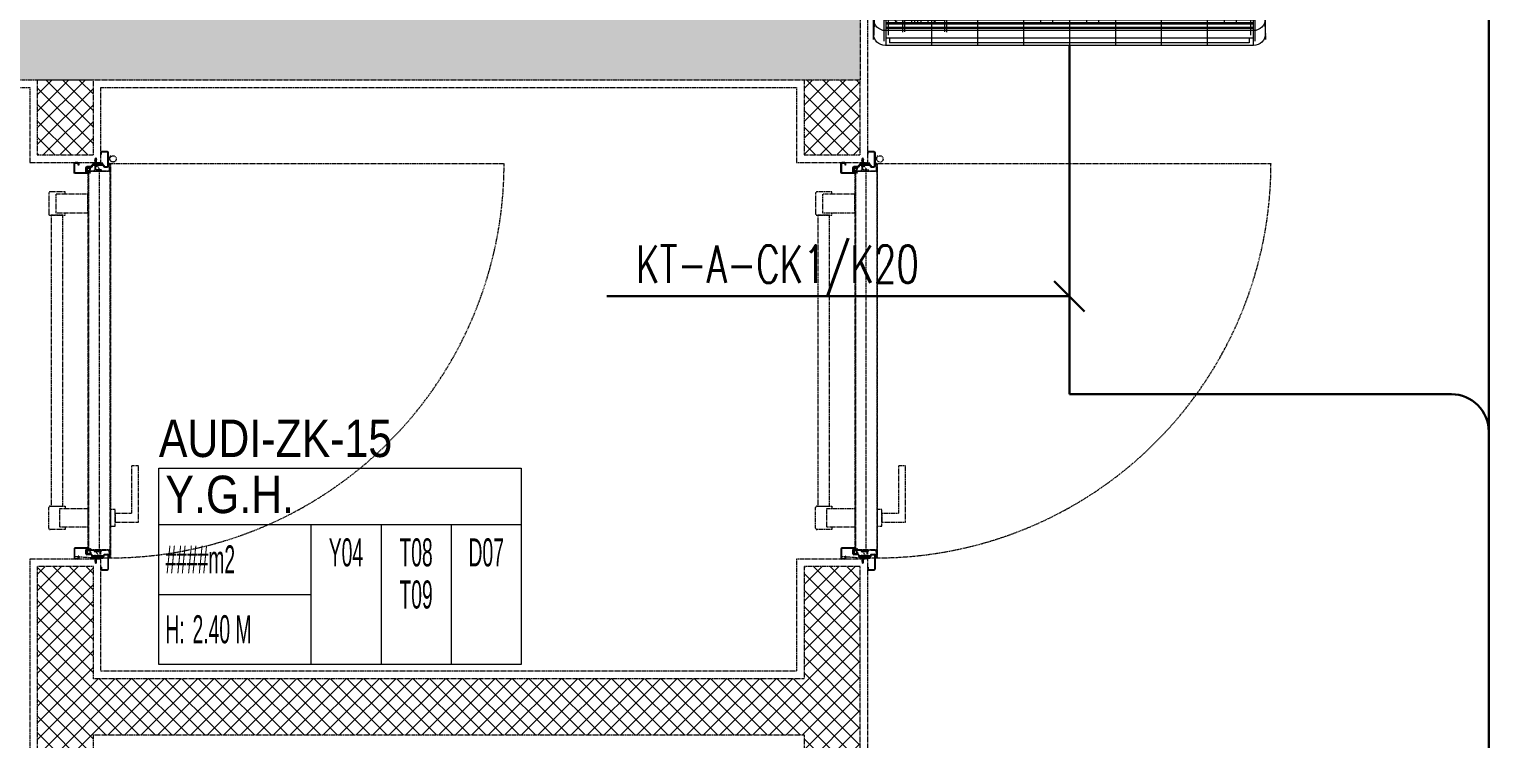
# Model space of a CAD drawing. Extents: x -1457 to 23780, y -2071 to 4205.
# Drawn here: x 1740.4 to 2130.5, y 2608.9 to 2798.6 of the extents above; entities that cross this region are included whole.
import ezdxf
from ezdxf.enums import TextEntityAlignment as Align

# ---------------------------------------------------------------- set-up
doc = ezdxf.new("R2010")
doc.units = 0
doc.header["$MEASUREMENT"] = 0
doc.linetypes.add('HIDDEN', pattern=[0.375, 0.25, -0.125])
doc.layers.get('0').update_dxf_attribs({"color": 9, "lineweight": 9})
for name, color, linetype, lineweight in [('10', 9, 'Continuous', 9), ('14', 9, 'Continuous', 9), ('CIHAZ10', 100, 'Continuous', 9), ('E-KABLO', 7, 'Continuous', 30), ('E-YAZI', 7, 'Continuous', 30), ('Ka-Split Bakır Boru-R1', 31, 'Continuous', 9), ('M-TEFRIS2-015', 129, 'Continuous', 9), ('VRF CITY MULTI', 4, 'Continuous', 9)]:
    doc.layers.add(name, color=color, linetype=linetype, lineweight=lineweight)
doc.styles.add('Arial', font='arial.ttf', dxfattribs={"height": 2.5})
doc.styles.add('E-YAZI', font='txttw.shx')
doc.styles.add('MuuM_TEXT-STANDART', font='ARIALN.TTF')
doc.linetypes.add('PIS_SU', pattern='A,1,-0.1,[")",Standard,S=0.1,R=0.01,X=-0.05,Y=-0.05],0.1', length=1.2)

# ---------------------------------------------------------------- blocks, each defined once
blk = doc.blocks.new('0_roomno2')
blk.add_lwpolyline([(19.375, -10.5), (0, -10.5), (0, 0), (19.375, 0)], close=True)
for points in [[(0, -3), (19.375, -3)], [(8.125, -3), (8.125, -10.5)], [(11.875, -3), (11.875, -10.5)], [(15.625, -3), (15.625, -10.5)], [(0, -6.75), (8.125, -6.75)]]:
    blk.add_lwpolyline(points)
at = {"style": 'MuuM_TEXT-STANDART', "width": 0.6}
blk.add_text('H:', height=1.5, dxfattribs=at).set_placement((0.35, -8.608), align=Align.MIDDLE_LEFT)
at = {"style": 'Arial'}
blk.add_attdef('ODANO', (0, 1.17), '', height=2, dxfattribs=at)
blk.add_attdef('MEKANADI', text='', height=2, dxfattribs=at).set_placement((0.35, -3), align=Align.BOTTOM_LEFT)
at = {"style": 'MuuM_TEXT-STANDART', "width": 0.6}
for tag, p in [('YER01', (10, -4.5)), ('TAVAN01', (13.75, -4.5)), ('DUVAR01', (17.5, -4.5)), ('YER02', (10, -6.75)), ('TAVAN02', (13.75, -6.75)), ('DUVAR02', (17.5, -6.75)), ('YER03', (10, -9)), ('TAVAN03', (13.75, -9)), ('DUVAR03', (17.5, -9))]:
    blk.add_attdef(tag, text='', height=1.5, dxfattribs=at).set_placement(p, align=Align.MIDDLE_CENTER)
for tag, p in [('M2', (0.35, -4.875)), ('TEMIZTAVANYUKSEKLIGI', (1.8, -8.608))]:
    blk.add_attdef(tag, text='', height=1.5, dxfattribs=at).set_placement(p, align=Align.MIDDLE_LEFT)
blk = doc.blocks.new('*U11')
at = {"ltscale": 15}
for p, q in [((-24.9, 0.9), (-25.7, 0)), ((-24.9, -0.9), (-25.7, 0)), ((-22.9, 1.5), (-24.9, 0.9)), ((-22.9, 1.5), (-22.9, -1.5)), ((-21.2, -2.7), (-18.1, 2.8)), ((-21, -2.7), (-17.9, 2.7)), ((-19.7, -2.7), (-16.6, 2.8)), ((-19.5, -2.7), (-16.4, 2.7)), ((-18.5, 1.5), (-18.3, 2)), ((-18.2, -2.7), (-15.1, 2.8)), ((-18, -2.7), (-14.9, 2.7)), ((-17, 1.5), (-16.8, 2)), ((-16.7, -2.7), (-13.6, 2.8)), ((-16.5, -2.7), (-13.4, 2.7)), ((-15.5, 1.5), (-15.3, 2)), ((-15.2, -2.7), (-12.1, 2.8)), ((-15, -2.7), (-11.9, 2.7)), ((-14, 1.5), (-13.8, 2)), ((-13.7, -2.7), (-10.6, 2.8)), ((-13.5, -2.7), (-10.4, 2.7)), ((-12.5, 1.5), (-12.3, 2)), ((-12.2, -2.7), (-9.1, 2.8)), ((-12, -2.7), (-8.9, 2.7)), ((-11, 1.5), (-10.8, 2)), ((-10.7, -2.7), (-7.6, 2.8)), ((-10.5, -2.7), (-7.4, 2.7)), ((-9.5, 1.5), (-9.3, 2)), ((-9.2, -2.7), (-6.1, 2.8)), ((-9, -2.7), (-5.9, 2.7)), ((-8, 1.5), (-7.8, 2)), ((-7.7, -2.7), (-4.6, 2.8)), ((-7.5, -2.7), (-4.4, 2.7)), ((-6.5, 1.5), (-6.3, 2)), ((-6.2, -2.7), (-3.1, 2.8)), ((-6, -2.7), (-2.9, 2.7)), ((-5, 1.5), (-4.8, 2)), ((-4.7, -2.7), (-1.6, 2.8)), ((-4.5, -2.7), (-1.4, 2.7)), ((-3.5, 1.5), (-3.3, 2)), ((-2, 1.5), (-1.8, 2)), ((-0.5, 4.2), (-1.5, 1.5)), ((0, 0.5), (-0.6, 0.5)), ((-24.9, -0.9), (-22.9, -1.5)), ((-8.6, -1.5), (-22.9, -1.5)), ((-21.2, -2.7), (-20.9, -1.5)), ((-20.3, -1.5), (-19.1, -1.5)), ((-19.7, -2.7), (-19.4, -1.5)), ((-18.8, -1.5), (-17.6, -1.5)), ((-18.2, -2.7), (-17.9, -1.5)), ((-17.3, -1.5), (-16.1, -1.5)), ((-16.7, -2.7), (-16.4, -1.5)), ((-15.8, -1.5), (-14.6, -1.5)), ((-15.2, -2.7), (-14.9, -1.5)), ((-14.3, -1.5), (-13.1, -1.5)), ((-13.7, -2.7), (-13.4, -1.5)), ((-12.8, -1.5), (-11.6, -1.5)), ((-12.2, -2.7), (-11.9, -1.5)), ((-11.3, -1.5), (-10.1, -1.5)), ((-10.7, -2.7), (-10.4, -1.5)), ((-9.8, -1.5), (-8.6, -1.5)), ((-9.2, -2.7), (-8.9, -1.5)), ((-8.3, -1.5), (-7.1, -1.5)), ((-7.7, -2.7), (-7.4, -1.5)), ((-6.8, -1.5), (-5.6, -1.5)), ((-6.2, -2.7), (-5.9, -1.5)), ((-5.3, -1.5), (-4.1, -1.5)), ((-4.7, -2.7), (-4.4, -1.5)), ((-3.8, -1.5), (-2.1, -1.5)), ((-0.5, -4.2), (-1.5, -1.5)), ((0, -0.5), (-0.6, -0.5))]:
    blk.add_line(p, q, dxfattribs=at)
for p, q in [((-6.9, 1.5), (-22.9, 1.5)), ((-17.4, 1.5), (-18.6, 1.5)), ((-15.9, 1.5), (-17.1, 1.5)), ((-14.4, 1.5), (-15.6, 1.5)), ((-12.9, 1.5), (-14.1, 1.5)), ((-11.4, 1.5), (-12.6, 1.5)), ((-9.9, 1.5), (-11.1, 1.5)), ((-8.4, 1.5), (-9.6, 1.5)), ((-6.9, 1.5), (-8.1, 1.5)), ((-5.4, 1.5), (-6.6, 1.5)), ((-3.9, 1.5), (-5.1, 1.5)), ((-2.4, 1.5), (-3.6, 1.5)), ((-1.5, 1.5), (-2.1, 1.5)), ((0, 0.5), (0, 4.1)), ((-1.5, -1.5), (-2.1, -1.5)), ((0, -0.5), (0, -4.1))]:
    blk.add_line(p, q)
for centre, radius, start, end in [((-26, 3.9), 3.92, 274.361, 322.1025), ((-26, -3.9), 3.92, 37.8975, 85.639), ((-18, 2.8), 0.0971, 330.3204, 150.3204), ((-16.5, 2.8), 0.0971, 330.3204, 150.3204), ((-15, 2.8), 0.0971, 330.3204, 150.3204), ((-13.5, 2.8), 0.0971, 330.3204, 150.3204), ((-12, 2.8), 0.0971, 330.3204, 150.3204), ((-10.5, 2.8), 0.0971, 330.3204, 150.3204), ((-9, 2.8), 0.0971, 330.3204, 150.3204), ((-7.5, 2.8), 0.0971, 330.3204, 150.3204), ((-6, 2.8), 0.0971, 330.3204, 150.3204), ((-4.5, 2.8), 0.0971, 330.3204, 150.3204), ((-3, 2.8), 0.0971, 330.3204, 150.3204), ((-1.5, 2.8), 0.0971, 330.3204, 150.3204), ((-0.6, 0), 0.486, 90, 270), ((-0.3, 4.1), 0.25, 0, 150.0864), ((-21.1, -2.7), 0.0971, 150.3204, 330.3204), ((-19.6, -2.7), 0.0971, 150.3204, 330.3204), ((-18.1, -2.7), 0.0971, 150.3204, 330.3204), ((-16.6, -2.7), 0.0971, 150.3204, 330.3204), ((-15.1, -2.7), 0.0971, 150.3204, 330.3204), ((-13.6, -2.7), 0.0971, 150.3204, 330.3204), ((-12.1, -2.7), 0.0971, 150.3204, 330.3204), ((-10.6, -2.7), 0.0971, 150.3204, 330.3204), ((-9.1, -2.7), 0.0971, 150.3204, 330.3204), ((-7.6, -2.7), 0.0971, 150.3204, 330.3204), ((-6.1, -2.7), 0.0971, 150.3204, 330.3204), ((-4.6, -2.7), 0.0971, 150.3204, 330.3204), ((-0.3, -4.1), 0.25, 209.9136, 0)]:
    blk.add_arc(centre, radius, start, end, dxfattribs=at)
blk = doc.blocks.new('conta')
at = {"ltscale": 10}
for p, q in [((-2649.88, 5344.46), (-2649.78, 5344.3)), ((-2649.87, 5345.53), (-2649.81, 5345.61)), ((-2649.78, 5344.3), (-2649.74, 5344.3)), ((-2649.72, 5345.4), (-2649.28, 5345.4)), ((-2649.25, 5345.41), (-2649.09, 5345.51)), ((-2648.97, 5344.05), (-2648.78, 5343.8)), ((-2648.87, 5344.09), (-2648.7, 5343.86)), ((-2648.83, 5344.87), (-2648.56, 5345.24)), ((-2648.77, 5345.12), (-2648.63, 5345.3)), ((-2648.71, 5343.79), (-2648.71, 5343.79)), ((-2648.56, 5345.31), (-2648.56, 5345.31))]:
    blk.add_line(p, q, dxfattribs=at)
for centre, radius, start, end in [((-2653.03, 5345), 3.19, 350.4674, 8.9372), ((-2649.87, 5344.47), 0.02, 170.4674, 213.7451), ((-2649.83, 5345.5), 0.05, 140.6345, 188.9372), ((-2649.74, 5345.58), 0.0696, 22.2428, 159.258), ((-2650.94, 5345.01), 1.24, 340.3382, 16.7772), ((-2649.74, 5344.58), 0.03, 160.3382, 273.2666), ((-2649.72, 5345.37), 0.03, 90, 196.7772), ((-2649.56, 5341.55), 3.01, 80.4362, 93.2666), ((-2649.28, 5345.45), 0.05, 270, 303.0062), ((-2649.22, 5344.14), 0.231, 353.9571, 81.9004), ((-2649.08, 5345.49), 0.03, 4.7972, 123.0062), ((-2649.06, 5344.54), 0.03, 260.4362, 338.7066), ((-2650.22, 5344.99), 1.27, 338.7066, 23.0418), ((-2648.89, 5344.11), 0.1, 173.9571, 217.2653), ((-2649.01, 5345.57), 0.05, 18.7951, 42.1429), ((-2651.17, 5344.83), 2.33, 7.5897, 18.7951), ((-2658.2, 5345.19), 9.36, 353.6857, 357.8537), ((-2648.79, 5344.15), 0.1, 173.6857, 217.2653), ((-2648.81, 5345.15), 0.05, 187.5897, 322.7347), ((-2648.79, 5344.84), 0.05, 142.7347, 180.2669), ((-2648.74, 5343.83), 0.05, 217.2653, 307.2653), ((-2648.74, 5343.83), 0.05, 307.2653, 37.2653), ((-2648.59, 5345.27), 0.05, 52.7347, 142.7347), ((-2648.59, 5345.27), 0.05, 322.7347, 52.7347)]:
    blk.add_arc(centre, radius, start, end, dxfattribs=at)
for points, knots in [([(-2649.74, 5344.31), (-2649.74, 5344.34), (-2649.7, 5344.52), (-2649.59, 5344.33), (-2649.34, 5344.36), (-2649.23, 5344.37), (-2649.18, 5344.37)], [0, 0, 0, 0, 0.1008757, 0.3841126, 0.5436166, 0.6906785, 0.6906785, 0.6906785, 0.6906785]), ([(-2648.98, 5345.6), (-2649, 5345.63), (-2649.09, 5345.71), (-2649.23, 5345.44), (-2649.32, 5345.74), (-2649.39, 5345.46), (-2649.51, 5345.75), (-2649.59, 5345.5), (-2649.65, 5345.57), (-2649.68, 5345.61)], [0.0086373, 0.0086373, 0.0086373, 0.0086373, 0.1097304, 0.3133405, 0.4430081, 0.5658764, 0.7165186, 0.8527974, 0.9648495, 0.9648495, 0.9648495, 0.9648495])]:
    blk.add_open_spline(points, degree=3, knots=knots, dxfattribs=at)
blk = doc.blocks.new('p-yn_sackasa')
at = {"layer": '10', "linetype": 'Continuous'}
for p, q in [((0, 6.16), (0, 6.9)), ((0.01, 6.9), (0.01, 6.15)), ((0.14, 6.9), (0.14, 6.16)), ((0.15, 6.9), (0.15, 6.16)), ((2.69, 7.16), (0.26, 7.16)), ((2.69, 7.15), (0.26, 7.15)), ((2.69, 7.02), (0.26, 7.02)), ((0.26, 7.01), (2.69, 7.01)), ((0.26, 6.05), (0.76, 6.05)), ((0.75, 6.04), (0.26, 6.04)), ((0.26, 5.91), (0.75, 5.91)), ((0.76, 5.9), (0.26, 5.9)), ((0.75, 5.91), (0.75, 6.04)), ((0.76, 5.9), (0.76, 6.05)), ((1.37, 3.98), (2.49, 3.98)), ((2.49, 3.97), (1.37, 3.97)), ((2.8, 3.29), (2.8, 6.9)), ((2.81, 3.29), (2.81, 6.9)), ((2.94, 3.29), (2.94, 6.9)), ((2.95, 3.29), (2.95, 6.9)), ((-2.19, 0), (-2.19, -0.15)), ((0.67, -0.71), (0.67, 2.27)), ((0.69, -0.71), (0.69, 2.27)), ((0.81, -0.71), (0.81, 2.27)), ((0.83, -0.71), (0.83, 2.27)), ((0.92, 2.33), (0.95, 2.32)), ((0.93, 2.34), (0.95, 2.33)), ((1.01, 2.46), (0.99, 2.47)), ((0.99, 2.46), (1.01, 2.45)), ((1.11, 2.52), (1.11, 3.73)), ((1.12, 2.52), (1.12, 3.73)), ((1.25, 3.73), (1.25, 2.52)), ((1.26, 2.52), (1.26, 3.73)), ((1.37, 3.84), (2.49, 3.84)), ((2.49, 3.83), (1.37, 3.83)), ((2.6, 3.69), (2.5, 3.36)), ((2.51, 3.35), (2.61, 3.69)), ((2.73, 3.65), (2.63, 3.32)), ((2.74, 3.64), (2.64, 3.31)), ((-2.95, -0.25), (-2.95, -1.75)), ((-2.94, -1.75), (-2.94, -0.25)), ((-2.81, -0.25), (-2.81, -1.75)), ((-2.8, -0.25), (-2.8, -1.75)), ((-2.19, 0), (-2.7, 0)), ((-2.2, -0.01), (-2.7, -0.01)), ((-2.2, -0.14), (-2.7, -0.14)), ((-2.19, -0.15), (-2.7, -0.15)), ((1.01, -1.85), (-2.7, -1.85)), ((1.01, -1.86), (-2.7, -1.86)), ((-2.7, -1.99), (1.01, -1.99)), ((1.01, -2), (-2.7, -2)), ((-2.2, -0.14), (-2.2, -0.01)), ((0.92, -0.77), (0.95, -0.76)), ((0.93, -0.78), (0.95, -0.77)), ((0.99, -0.89), (1.01, -0.88)), ((1.01, -0.89), (0.99, -0.91)), ((1.11, -0.96), (1.11, -1.75)), ((1.12, -0.96), (1.12, -1.75)), ((1.25, -0.96), (1.25, -1.75)), ((1.26, -0.96), (1.26, -1.75))]:
    blk.add_line(p, q, dxfattribs=at)
for points in [[(0.15, 2.14), (0.67, 2.14), (0.67, -0.54), (0.15, -0.54)], [(0.15, 2.14), (0.41, 2.14), (0.41, -0.54), (0.15, -0.54)]]:
    blk.add_lwpolyline(points, close=True, dxfattribs=at)
for centre, radius, start, end in [((0.26, 6.9), 0.261, 90, 180), ((0.26, 6.16), 0.261, 180, 270), ((0.26, 6.9), 0.249, 90, 180), ((0.26, 6.16), 0.249, 181.345, 271.3502), ((0.26, 6.9), 0.122, 90, 180), ((0.26, 6.16), 0.122, 180, 270), ((0.26, 6.9), 0.11, 90, 180), ((0.26, 6.16), 0.11, 180, 270), ((1.37, 3.73), 0.253, 90, 180), ((1.37, 3.73), 0.24, 90, 180), ((2.49, 3.72), 0.261, 342.8602, 90), ((2.49, 3.72), 0.249, 342.8613, 90), ((2.69, 6.9), 0.261, 0, 90), ((2.69, 6.9), 0.249, 0, 90), ((2.69, 6.9), 0.122, 0, 90), ((2.69, 6.9), 0.11, 0, 90), ((0.89, 2.27), 0.219, 63.2153, 180), ((0.89, 2.27), 0.206, 63.2169, 180), ((0.89, 2.27), 0.0801, 63.215, 180), ((0.89, 2.27), 0.0674, 63.2144, 180), ((1.04, 2.52), 0.206, 243.2197, 0), ((1.04, 2.52), 0.219, 243.2148, 0), ((1.04, 2.52), 0.0801, 243.2203, 0), ((1.04, 2.52), 0.0674, 243.2129, 0), ((1.37, 3.73), 0.114, 90, 180), ((1.37, 3.73), 0.101, 90, 180), ((2.49, 3.72), 0.122, 342.8607, 90), ((2.49, 3.72), 0.11, 342.8621, 90), ((2.72, 3.29), 0.232, 162.8601, 0), ((2.72, 3.29), 0.219, 162.8613, 0), ((2.72, 3.29), 0.0927, 162.8605, 0), ((2.72, 3.29), 0.0801, 162.8624, 0), ((-2.7, -0.25), 0.253, 90, 180), ((-2.7, -1.75), 0.253, 180, 270), ((-2.7, -0.25), 0.24, 90, 180), ((-2.7, -1.75), 0.24, 180, 270), ((-2.7, -0.25), 0.114, 90, 180), ((-2.7, -1.75), 0.114, 180, 270), ((-2.7, -0.25), 0.101, 90, 180), ((-2.7, -1.75), 0.101, 180, 270), ((0.89, -0.71), 0.219, 180, 296.785), ((0.89, -0.71), 0.206, 180, 296.7851), ((0.89, -0.71), 0.0801, 180, 296.785), ((0.89, -0.71), 0.0674, 180, 180.5245), ((0.89, -0.71), 0.0674, 180, 296.7871), ((1.04, -0.96), 0.219, 0, 116.7854), ((1.04, -0.96), 0.206, 0, 116.7836), ((1.04, -0.96), 0.0801, 0, 116.7811), ((1.04, -0.96), 0.0674, 0, 116.7871), ((1.01, -1.75), 0.114, 270, 0), ((1.01, -1.75), 0.24, 270, 0), ((1.01, -1.75), 0.101, 270, 0), ((1.01, -1.75), 0.253, 270, 0)]:
    blk.add_arc(centre, radius, start, end, dxfattribs=at)
at = {"layer": '10', "xscale": 0.0842696629213483, "yscale": 0.0842696629213483, "zscale": 0.0842696629213483}
blk.add_blockref('*U11', (0.95, 1.35), dxfattribs=at)
at = {"layer": '14', "xscale": -0.7887640449438696, "yscale": 0.7887640449438696, "zscale": 0.7887640449438204, "rotation": 90}
blk.add_blockref('conta', (4217.78, -2086.42), dxfattribs=at)
blk = doc.blocks.new('fgfgd')
at = {"layer": 'Ka-Split Bakır Boru-R1', "color": 2}
for p, q in [((-20929.99, 10620.36), (-20929.99, 10624.76)), ((-20927.35, 10617.96), (-20927.35, 10620.3))]:
    blk.add_line(p, q, dxfattribs=at)
at = {"layer": 'VRF CITY MULTI', "color": 2}
for p, q in [((-21021.11, 10628.92), (-20916.31, 10628.92)), ((-21020.43, 10628.92), (-21021.11, 10611.28)), ((-21021.11, 10611.28), (-21021.11, 10628.92)), ((-21017.83, 10628.92), (-21017.83, 10609.66)), ((-21017.83, 10627.12), (-21017.83, 10628.92)), ((-21017.15, 10628.92), (-21017.15, 10612.48)), ((-20968.71, 10628.92), (-20968.71, 10609.66)), ((-20920.27, 10628.92), (-20920.27, 10612.48)), ((-20919.59, 10628.92), (-20919.59, 10609.66)), ((-20919.59, 10627.12), (-20919.59, 10628.92)), ((-20916.99, 10628.92), (-20916.31, 10611.28)), ((-20916.31, 10611.28), (-20916.31, 10628.92)), ((-21020.31, 10627.43), (-21020.31, 10622.1)), ((-21017.83, 10627.72), (-21017.43, 10627.72)), ((-21017.83, 10626.52), (-20919.59, 10626.52)), ((-21017.83, 10623.16), (-21017.83, 10625.96)), ((-21017.83, 10625.32), (-20919.59, 10625.32)), ((-21017.43, 10627.96), (-21017.43, 10627.48)), ((-21017.43, 10627.96), (-21010.09, 10627.96)), ((-21017.43, 10627.48), (-21010.09, 10627.48)), ((-21017.43, 10626.36), (-21017.15, 10626.36)), ((-21010.09, 10627.96), (-21010.09, 10627.48)), ((-21010.09, 10627.72), (-21005.15, 10627.72)), ((-21005.55, 10627.72), (-21005.55, 10609.66)), ((-21005.15, 10627.96), (-20993.67, 10627.96)), ((-21005.15, 10627.96), (-21005.15, 10627.48)), ((-21005.15, 10627.48), (-20993.67, 10627.48)), ((-20993.67, 10627.96), (-20993.67, 10627.48)), ((-20993.67, 10627.72), (-20992.87, 10627.72)), ((-20993.27, 10627.72), (-20993.27, 10609.66)), ((-20992.87, 10627.96), (-20981.39, 10627.96)), ((-20992.87, 10627.96), (-20992.87, 10627.48)), ((-20992.87, 10627.48), (-20981.39, 10627.48)), ((-20981.39, 10627.96), (-20981.39, 10627.48)), ((-20976.45, 10627.72), (-20981.39, 10627.72)), ((-20980.99, 10627.72), (-20980.99, 10609.66)), ((-20976.45, 10627.96), (-20976.45, 10627.48)), ((-20969.11, 10627.96), (-20976.45, 10627.96)), ((-20969.11, 10627.48), (-20976.45, 10627.48)), ((-20969.11, 10627.96), (-20969.11, 10627.48)), ((-20968.71, 10627.72), (-20969.11, 10627.72)), ((-20968.31, 10627.72), (-20969.11, 10627.72)), ((-20968.71, 10627.72), (-20968.31, 10627.72)), ((-20968.31, 10627.96), (-20960.97, 10627.96)), ((-20968.31, 10627.96), (-20968.31, 10627.48)), ((-20968.31, 10627.48), (-20960.97, 10627.48)), ((-20960.97, 10627.96), (-20960.97, 10627.48)), ((-20956.03, 10627.72), (-20960.97, 10627.72)), ((-20956.43, 10627.72), (-20956.43, 10609.66)), ((-20944.55, 10627.96), (-20956.03, 10627.96)), ((-20956.03, 10627.96), (-20956.03, 10627.48)), ((-20944.55, 10627.48), (-20956.03, 10627.48)), ((-20944.55, 10627.96), (-20944.55, 10627.48)), ((-20943.75, 10627.72), (-20944.55, 10627.72)), ((-20944.15, 10627.72), (-20944.15, 10609.66)), ((-20943.75, 10627.96), (-20943.75, 10627.48)), ((-20932.27, 10627.96), (-20943.75, 10627.96)), ((-20932.27, 10627.48), (-20943.75, 10627.48)), ((-20933.11, 10625.96), (-20933.11, 10617.16)), ((-20932.27, 10627.96), (-20932.27, 10627.48)), ((-20927.33, 10627.72), (-20932.27, 10627.72)), ((-20931.87, 10627.72), (-20931.87, 10609.66)), ((-20923.51, 10627.56), (-20931.51, 10627.56)), ((-20919.99, 10627.96), (-20927.33, 10627.96)), ((-20927.33, 10627.96), (-20927.33, 10627.48)), ((-20919.99, 10627.48), (-20927.33, 10627.48)), ((-20921.91, 10625.96), (-20921.91, 10617.16)), ((-20919.99, 10626.36), (-20920.27, 10626.36)), ((-20919.99, 10627.96), (-20919.99, 10627.48)), ((-20919.59, 10627.72), (-20919.99, 10627.72)), ((-20919.59, 10623.16), (-20919.59, 10625.96)), ((-20917.11, 10627.43), (-20917.11, 10622.1)), ((-21020.31, 10623.47), (-21020.31, 10618.27)), ((-21020.31, 10622.1), (-21018.31, 10620.1)), ((-21017.83, 10624.12), (-20919.59, 10624.12)), ((-21017.83, 10622.92), (-20919.59, 10622.92)), ((-21017.83, 10621.72), (-20919.59, 10621.72)), ((-21017.83, 10620.52), (-20919.59, 10620.52)), ((-20929.59, 10620.36), (-20930.39, 10620.36)), ((-20930.39, 10619.16), (-20930.39, 10620.36)), ((-20929.59, 10619.16), (-20929.59, 10620.36)), ((-20922.23, 10620.36), (-20924.15, 10620.36)), ((-20924.15, 10615.56), (-20924.15, 10620.36)), ((-20923.83, 10616.76), (-20923.83, 10620.36)), ((-20923.43, 10616.76), (-20923.43, 10620.36)), ((-20923.03, 10616.76), (-20923.03, 10620.36)), ((-20922.63, 10616.76), (-20922.63, 10620.36)), ((-20922.23, 10616.2), (-20922.23, 10620.36)), ((-20917.11, 10622.1), (-20919.11, 10620.1)), ((-20917.11, 10623.47), (-20917.11, 10618.27)), ((-21020.31, 10618.27), (-21019.11, 10617.07)), ((-21018.31, 10620.1), (-21018.31, 10610.88)), ((-21017.15, 10618.06), (-21018.31, 10618.06)), ((-21018.31, 10616.46), (-20919.11, 10616.46)), ((-21017.83, 10619.32), (-20919.59, 10619.32)), ((-21017.83, 10618.9), (-20919.59, 10618.9)), ((-21017.83, 10618.12), (-20919.59, 10618.12)), ((-21017.83, 10617.7), (-21013.29, 10617.7)), ((-21017.83, 10616.92), (-20919.59, 10616.92)), ((-21017.83, 10616.5), (-21013.29, 10616.5)), ((-21017.15, 10618.06), (-21016.71, 10617.26)), ((-21016.71, 10617.26), (-20920.71, 10617.26)), ((-21016.71, 10617.26), (-21016.71, 10616.46)), ((-21013.29, 10617.94), (-21010.09, 10617.94)), ((-21013.29, 10617.94), (-21013.29, 10615.54)), ((-21010.09, 10617.94), (-21010.09, 10615.54)), ((-21010.09, 10617.7), (-20976.45, 10617.7)), ((-21010.09, 10616.5), (-20976.45, 10616.5)), ((-20976.45, 10617.94), (-20976.45, 10615.54)), ((-20976.45, 10617.94), (-20973.25, 10617.94)), ((-20973.25, 10617.94), (-20973.25, 10615.54)), ((-20973.25, 10617.7), (-20964.17, 10617.7)), ((-20973.25, 10616.5), (-20964.17, 10616.5)), ((-20960.97, 10617.94), (-20964.17, 10617.94)), ((-20964.17, 10617.94), (-20964.17, 10615.54)), ((-20960.97, 10617.94), (-20960.97, 10615.54)), ((-20960.97, 10617.7), (-20927.33, 10617.7)), ((-20960.97, 10616.5), (-20927.33, 10616.5)), ((-20935.83, 10616.56), (-20935.83, 10613.2)), ((-20935.51, 10618.46), (-20924.43, 10618.46)), ((-20935.51, 10616.88), (-20924.43, 10616.88)), ((-20935.35, 10618.94), (-20924.59, 10618.94)), ((-20929.03, 10616.76), (-20930.95, 10616.76)), ((-20930.95, 10615.56), (-20930.95, 10616.76)), ((-20929.27, 10619.16), (-20930.71, 10619.16)), ((-20930.71, 10616.76), (-20930.71, 10619.16)), ((-20929.27, 10618.84), (-20930.71, 10618.84)), ((-20929.27, 10616.76), (-20929.27, 10619.16)), ((-20929.03, 10615.56), (-20929.03, 10616.76)), ((-20926.55, 10617.96), (-20928.15, 10617.96)), ((-20928.15, 10615.56), (-20928.15, 10617.96)), ((-20927.33, 10617.94), (-20924.13, 10617.94)), ((-20927.33, 10617.94), (-20927.33, 10615.54)), ((-20926.55, 10615.56), (-20926.55, 10617.96)), ((-20922.23, 10617.72), (-20924.15, 10617.72)), ((-20922.23, 10617.64), (-20924.15, 10617.64)), ((-20922.23, 10617.56), (-20924.15, 10617.56)), ((-20922.23, 10616.76), (-20924.15, 10616.76)), ((-20924.13, 10617.94), (-20924.13, 10615.54)), ((-20924.13, 10617.7), (-20919.59, 10617.7)), ((-20924.13, 10616.5), (-20919.59, 10616.5)), ((-20924.11, 10616.56), (-20924.11, 10613.2)), ((-20920.27, 10618.06), (-20920.71, 10617.26)), ((-20920.71, 10617.26), (-20920.71, 10616.46)), ((-20920.27, 10618.06), (-20919.11, 10618.06)), ((-20919.11, 10620.1), (-20919.11, 10610.88)), ((-20917.11, 10618.27), (-20918.31, 10617.07)), ((-21017.91, 10613.66), (-20919.51, 10613.66)), ((-21017.83, 10615.72), (-20919.59, 10615.72)), ((-21017.83, 10615.38), (-20919.59, 10615.38)), ((-21017.83, 10614.52), (-20919.59, 10614.52)), ((-21017.83, 10614.18), (-20919.59, 10614.18)), ((-21013.29, 10615.54), (-21010.09, 10615.54)), ((-20976.45, 10615.54), (-20973.25, 10615.54)), ((-20960.97, 10615.54), (-20964.17, 10615.54)), ((-20935.35, 10616.4), (-20924.59, 10616.4)), ((-20935.35, 10616.4), (-20935.35, 10613.36)), ((-20923.51, 10615.56), (-20931.51, 10615.56)), ((-20927.33, 10615.54), (-20924.13, 10615.54)), ((-20924.59, 10616.4), (-20924.59, 10613.36)), ((-21017.91, 10611.66), (-20919.51, 10611.66)), ((-21017.91, 10609.66), (-20919.51, 10609.66)), ((-21016.79, 10611.66), (-21016.79, 10610.4)), ((-21016.79, 10610.4), (-20920.63, 10610.4)), ((-20920.63, 10611.66), (-20920.63, 10610.4))]:
    blk.add_line(p, q, dxfattribs=at)
for centre, radius, start, end in [((-21019.55, 10627.43), 0.76, 322.6431, 180), ((-20917.87, 10627.43), 0.76, 0, 217.3569), ((-21018.31, 10626.48), 0.8, 142.6431, 53.1301), ((-21017.43, 10625.96), 0.4, 90, 180), ((-20931.51, 10625.96), 1.6, 90, 180), ((-20923.51, 10625.96), 1.6, 0, 90), ((-20919.99, 10625.96), 0.4, 0, 90), ((-20919.11, 10626.48), 0.8, 126.8699, 37.3569), ((-21019.55, 10623.47), 0.76, 322.6431, 180), ((-21018.31, 10622.52), 0.8, 142.6431, 53.1301), ((-20919.11, 10622.52), 0.8, 126.8699, 37.3569), ((-20917.87, 10623.47), 0.76, 0, 217.3569), ((-21017.91, 10616.86), 3.2, 180, 270), ((-20935.51, 10618.78), 0.32, 180, 270), ((-20935.51, 10616.56), 0.32, 90, 180), ((-20931.51, 10617.16), 1.6, 180, 270), ((-20924.43, 10618.78), 0.32, 270, 0), ((-20924.43, 10616.56), 0.32, 0, 90), ((-20923.51, 10617.16), 1.6, 270, 0), ((-20919.51, 10616.86), 3.2, 270, 0), ((-21017.91, 10612.86), 3.2, 180, 270), ((-20919.51, 10612.86), 3.2, 270, 0), ((-20919.51, 10612.86), 3.2, 270, 0)]:
    blk.add_arc(centre, radius, start, end, dxfattribs=at)

msp = doc.modelspace()

# ---------------------------------------------------------------- hatches: boundary and pattern name
at = {"layer": 'M-TEFRIS2-015', "linetype": 'HIDDEN', "lineweight": 0}
h = msp.add_hatch(dxfattribs=at)
h.set_pattern_fill('ANSI33', color=256, scale=25, style=0)
h.paths.add_polyline_path([(1222.5, 2515), (1757.5, 2515), (1757.5, 2430), (1962.5, 2430), (1962.5, 2390), (1717.5, 2390), (1717.5, 2475), (1212.5, 2475), (1212.5, 2390), (1162.5, 2390), (1162.5, 2515), (1162.5, 2825), (1962.5, 2825), (1962.5, 2785), (1212.5, 2785), (1212.5, 2515)])
h = msp.add_hatch(dxfattribs=at)
h.set_pattern_fill('ANSI37', color=256, scale=25, style=0)
h.paths.add_polyline_path([(1742.5, 2785), (1742.5, 2765), (1757.5, 2765), (1757.5, 2785)])
h = msp.add_hatch(dxfattribs=at)
h.set_pattern_fill('ANSI37', color=256, scale=25, style=0)
h.paths.add_polyline_path([(1947.5, 2785), (1947.5, 2765), (1962.5, 2765), (1962.5, 2785)])
h = msp.add_hatch(dxfattribs=at)
h.set_pattern_fill('ANSI37', color=256, scale=25, style=0)
h.paths.add_polyline_path([(1757.5, 2625), (1757.5, 2655), (1742.5, 2655), (1742.5, 2515), (1757.5, 2515), (1757.5, 2610), (1947.5, 2610), (1947.5, 2580), (1962.5, 2580), (1962.5, 2655), (1947.5, 2655), (1947.5, 2625)])

# ---------------------------------------------------------------- linework, layer by layer
at = {"layer": 'E-KABLO', "color": 6}
for p, q in [((2130.52, 2691.05), (2130.52, 3820.33)), ((2018.42, 2794.23), (2018.42, 2701.05)), ((2018.42, 2701.05), (2120.52, 2701.05)), ((2130.52, 2691.05), (2130.52, 2302.69))]:
    msp.add_line(p, q, dxfattribs=at)
msp.add_arc((2120.52, 2691.05), 10, 0, 90, dxfattribs=at)
at = {"layer": 'E-YAZI'}
for p, q in [((2014.38, 2731.28), (2022.46, 2723.2)), ((1894.79, 2727.24), (2018.42, 2727.24))]:
    msp.add_line(p, q, dxfattribs=at)
at = {"layer": 'M-TEFRIS2-015', "linetype": 'HIDDEN', "lineweight": 0}
for p, q in [((1761.5, 2764.05), (1761.93, 2764.05)), ((1761.5, 2764.05), (1761.93, 2764.05)), ((1761.5, 2763.84), (1761.93, 2763.84)), ((1761.5, 2763.84), (1761.93, 2763.84)), ((1761.66, 2764.22), (1761.79, 2764.22)), ((1761.66, 2764.22), (1761.66, 2764.05)), ((1761.66, 2764.22), (1761.79, 2764.22)), ((1761.66, 2764.22), (1761.66, 2764.05)), ((1761.74, 2762.6), (1761.74, 2760.75)), ((1761.96, 2762.7), (1761.84, 2762.7)), ((1761.91, 2762.55), (1761.89, 2762.55)), ((1761.89, 2762.55), (1761.89, 2760.65)), ((1761.91, 2762.55), (1761.91, 2657.46)), ((1762.06, 2762.6), (1762.06, 2657.4)), ((1762.23, 2764.6), (1762.12, 2764.73)), ((1762.23, 2764.6), (1762.12, 2764.73)), ((1966.5, 2764.05), (1966.93, 2764.05)), ((1966.5, 2764.05), (1966.93, 2764.05)), ((1966.5, 2763.84), (1966.93, 2763.84)), ((1966.5, 2763.84), (1966.93, 2763.84)), ((1966.66, 2764.22), (1966.79, 2764.22)), ((1966.66, 2764.22), (1966.66, 2764.05)), ((1966.66, 2764.22), (1966.79, 2764.22)), ((1966.66, 2764.22), (1966.66, 2764.05)), ((1966.74, 2762.6), (1966.74, 2760.75)), ((1966.96, 2762.7), (1966.84, 2762.7)), ((1966.91, 2762.55), (1966.89, 2762.55)), ((1966.89, 2762.55), (1966.89, 2760.65)), ((1966.91, 2762.55), (1966.91, 2657.46)), ((1967.06, 2762.6), (1967.06, 2657.4)), ((1967.23, 2764.6), (1967.12, 2764.73)), ((1967.23, 2764.6), (1967.12, 2764.73)), ((1756.06, 2760.6), (1756.06, 2659.4)), ((1761.69, 2760.7), (1756.16, 2760.7)), ((1756.21, 2760.5), (1756.21, 2659.5)), ((1761.79, 2760.55), (1756.26, 2760.55)), ((1759.24, 2761), (1757.74, 2761)), ((1757.74, 2761), (1757.74, 2760.7)), ((1757.74, 2760.7), (1759.24, 2760.7)), ((1757.99, 2761), (1757.99, 2762)), ((1758.19, 2761), (1758.19, 2762)), ((1758.59, 2762), (1759.24, 2761)), ((1759.67, 2761), (1759.24, 2761)), ((1759.24, 2760.7), (1759.67, 2760.7)), ((1759.67, 2760.7), (1759.67, 2761)), ((1961.06, 2760.6), (1961.06, 2659.4)), ((1966.69, 2760.7), (1961.16, 2760.7)), ((1961.21, 2760.5), (1961.21, 2659.5)), ((1966.79, 2760.55), (1961.26, 2760.55)), ((1964.24, 2761), (1962.74, 2761)), ((1962.74, 2761), (1962.74, 2760.7)), ((1962.74, 2760.7), (1964.24, 2760.7)), ((1962.99, 2761), (1962.99, 2762)), ((1963.19, 2761), (1963.19, 2762)), ((1963.59, 2762), (1964.24, 2761)), ((1964.67, 2761), (1964.24, 2761)), ((1964.24, 2760.7), (1964.67, 2760.7)), ((1964.67, 2760.7), (1964.67, 2761)), ((1761.69, 2659.3), (1756.16, 2659.3)), ((1761.79, 2659.45), (1756.26, 2659.45)), ((1757.74, 2659.3), (1757.74, 2659)), ((1758.17, 2659.3), (1757.74, 2659.3)), ((1757.74, 2659.3), (1757.74, 2659)), ((1758.17, 2659.3), (1757.74, 2659.3)), ((1757.74, 2659), (1758.17, 2659)), ((1757.74, 2659), (1758.17, 2659)), ((1759.67, 2659.3), (1758.17, 2659.3)), ((1759.67, 2659.3), (1758.17, 2659.3)), ((1758.17, 2659), (1759.67, 2659)), ((1758.82, 2658), (1758.17, 2659)), ((1758.17, 2659), (1759.67, 2659)), ((1758.82, 2658), (1758.17, 2659)), ((1759.22, 2659), (1759.22, 2658)), ((1759.22, 2659), (1759.22, 2658)), ((1759.42, 2659), (1759.42, 2658)), ((1759.42, 2659), (1759.42, 2658)), ((1759.67, 2659), (1759.67, 2659.3)), ((1759.67, 2659), (1759.67, 2659.3)), ((1761.74, 2657.4), (1761.74, 2659.25)), ((1761.96, 2657.3), (1761.84, 2657.3)), ((1761.89, 2657.46), (1761.89, 2659.35)), ((1761.91, 2657.45), (1761.89, 2657.45)), ((1966.69, 2659.3), (1961.16, 2659.3)), ((1966.79, 2659.45), (1961.26, 2659.45)), ((1962.74, 2659.3), (1962.74, 2659)), ((1963.17, 2659.3), (1962.74, 2659.3)), ((1962.74, 2659.3), (1962.74, 2659)), ((1963.17, 2659.3), (1962.74, 2659.3)), ((1962.74, 2659), (1963.17, 2659)), ((1962.74, 2659), (1963.17, 2659)), ((1964.67, 2659.3), (1963.17, 2659.3)), ((1964.67, 2659.3), (1963.17, 2659.3)), ((1963.17, 2659), (1964.67, 2659)), ((1963.82, 2658), (1963.17, 2659)), ((1963.17, 2659), (1964.67, 2659)), ((1963.82, 2658), (1963.17, 2659)), ((1964.22, 2659), (1964.22, 2658)), ((1964.22, 2659), (1964.22, 2658)), ((1964.42, 2659), (1964.42, 2658)), ((1964.42, 2659), (1964.42, 2658)), ((1964.67, 2659), (1964.67, 2659.3)), ((1964.67, 2659), (1964.67, 2659.3)), ((1966.74, 2657.4), (1966.74, 2659.25)), ((1966.96, 2657.3), (1966.84, 2657.3)), ((1966.89, 2657.46), (1966.89, 2659.35)), ((1966.91, 2657.45), (1966.89, 2657.45))]:
    msp.add_line(p, q, dxfattribs=at)
for points in [[(1964.5, 2580), (1964.5, 2657), (1945.5, 2657), (1945.5, 2627), (1759.5, 2627), (1759.5, 2657), (1740.5, 2657), (1740.5, 2517), (1214.5, 2517), (1214.5, 2783), (1740.5, 2783), (1740.5, 2763), (1759.5, 2763), (1759.5, 2783), (1945.5, 2783), (1945.5, 2763), (1964.5, 2763), (1964.5, 2827), (1184.5, 2827), (1184.5, 2870), (1182.5, 2870)], [(1761.9, 2762.7), (1867.3, 2762.7)], [(1966.9, 2762.7), (2072.3, 2762.7)], [(1759.02, 2760.55), (1759.02, 2659.45)], [(1964.02, 2760.55), (1964.02, 2659.45)], [(1763.31, 2666.88), (1769.56, 2666.88), (1769.56, 2681.88), (1767.69, 2681.88), (1767.69, 2669.13), (1767.69, 2669.13), (1763.31, 2669.13), (1763.31, 2666.88)], [(1968.31, 2666.88), (1974.56, 2666.88), (1974.56, 2681.88), (1972.69, 2681.88), (1972.69, 2669.13), (1972.69, 2669.13), (1968.31, 2669.13), (1968.31, 2666.88)], [(1762.06, 2665.8), (1763.31, 2665.8), (1763.31, 2670.2), (1762.06, 2670.2), (1762.06, 2665.8)], [(1967.06, 2665.8), (1968.31, 2665.8), (1968.31, 2670.2), (1967.06, 2670.2), (1967.06, 2665.8)]]:
    msp.add_lwpolyline(points, dxfattribs=at)
for points in [[(1222.5, 2515), (1757.5, 2515), (1757.5, 2430), (1962.5, 2430), (1962.5, 2390), (1717.5, 2390), (1717.5, 2475), (1212.5, 2475), (1212.5, 2390), (1162.5, 2390), (1162.5, 2515), (1162.5, 2825), (1962.5, 2825), (1962.5, 2785), (1212.5, 2785), (1212.5, 2515)], [(1742.5, 2785), (1742.5, 2765), (1757.5, 2765), (1757.5, 2785)], [(1947.5, 2785), (1947.5, 2765), (1962.5, 2765), (1962.5, 2785)], [(1747.44, 2754.5), (1747.44, 2749.5), (1756.06, 2749.5), (1756.06, 2754.5)], [(1952.44, 2754.5), (1952.44, 2749.5), (1961.06, 2749.5), (1961.06, 2754.5)], [(1746.19, 2748.88), (1746.19, 2671.13), (1749.32, 2671.13), (1749.32, 2748.88)], [(1951.19, 2748.88), (1951.19, 2671.13), (1954.32, 2671.13), (1954.32, 2748.88)], [(1748.56, 2665.5), (1748.56, 2670.5), (1756.06, 2670.5), (1756.06, 2665.5)], [(1953.56, 2665.5), (1953.56, 2670.5), (1961.06, 2670.5), (1961.06, 2665.5)], [(1757.5, 2625), (1757.5, 2655), (1742.5, 2655), (1742.5, 2515), (1757.5, 2515), (1757.5, 2610), (1947.5, 2610), (1947.5, 2580), (1962.5, 2580), (1962.5, 2655), (1947.5, 2655), (1947.5, 2625), (1757.5, 2625)]]:
    msp.add_lwpolyline(points, close=True, dxfattribs=at)
for points in [[(1749.94, 2754.5), (1749.94, 2755.13), (1745.94, 2755.13, 0.414214), (1745.57, 2754.75), (1745.57, 2749.25, 0.414214), (1745.94, 2748.88), (1749.94, 2748.88), (1749.94, 2749.5)], [(1954.94, 2754.5), (1954.94, 2755.13), (1950.94, 2755.13, 0.414214), (1950.57, 2754.75), (1950.57, 2749.25, 0.414214), (1950.94, 2748.88), (1954.94, 2748.88), (1954.94, 2749.5)], [(1749.94, 2665.5), (1749.94, 2664.88), (1745.94, 2664.88, -0.414214), (1745.57, 2665.25), (1745.57, 2670.75, -0.414214), (1745.94, 2671.13), (1749.94, 2671.13), (1749.94, 2670.5)], [(1954.94, 2665.5), (1954.94, 2664.88), (1950.94, 2664.88, -0.414214), (1950.57, 2665.25), (1950.57, 2670.75, -0.414214), (1950.94, 2671.13), (1954.94, 2671.13), (1954.94, 2670.5)]]:
    msp.add_lwpolyline(points, format="xyb", dxfattribs=at)
for centre in [(1762.76, 2763.95), (1762.76, 2763.95), (1967.76, 2763.95), (1967.76, 2763.95)]:
    msp.add_circle(centre, 0.843, dxfattribs=at)
for centre, radius, start, end in [((1761.76, 2763.42), 0.428, 66.352, 127.621), ((1761.76, 2763.42), 0.428, 66.352, 127.621), ((1761.76, 2763.42), 0.302, 15.5524, 150.0315), ((1761.76, 2763.42), 0.302, 15.5524, 150.0315), ((1761.84, 2762.6), 0.1, 90, 180), ((1762.76, 2763.95), 1.01, 129.4092, 164.2861), ((1762.76, 2763.95), 1.01, 129.4092, 164.2861), ((1761.9, 2762.7), 105.4, 269.9649, 360), ((1761.89, 2762.55), 0.005, 90, 180), ((1761.91, 2762.55), 0.005, 360, 90), ((1761.96, 2762.6), 0.1, 360, 90), ((1966.76, 2763.42), 0.428, 66.352, 127.621), ((1966.76, 2763.42), 0.428, 66.352, 127.621), ((1966.76, 2763.42), 0.302, 15.5524, 150.0315), ((1966.76, 2763.42), 0.302, 15.5524, 150.0315), ((1966.84, 2762.6), 0.1, 90, 180), ((1967.76, 2763.95), 1.01, 129.4092, 164.2861), ((1967.76, 2763.95), 1.01, 129.4092, 164.2861), ((1966.9, 2762.7), 105.4, 269.9649, 0), ((1966.89, 2762.55), 0.005, 90, 180), ((1966.91, 2762.55), 0.005, 0, 90), ((1966.96, 2762.6), 0.1, 0, 90), ((1756.16, 2760.6), 0.1, 90, 180), ((1756.26, 2760.5), 0.05, 90, 180), ((1761.69, 2760.75), 0.05, 270, 360), ((1761.79, 2760.65), 0.1, 270, 360), ((1961.16, 2760.6), 0.1, 90, 180), ((1961.26, 2760.5), 0.05, 90, 180), ((1966.69, 2760.75), 0.05, 270, 0), ((1966.79, 2760.65), 0.1, 270, 0), ((1761.9, 2762.7), 105.4, 264.7952, 269.7834), ((1756.2, 2659.44), 0.141, 194.9271, 255.0729), ((1761.69, 2659.25), 0.05, 360, 90), ((1761.84, 2657.4), 0.1, 180, 270), ((1761.79, 2659.35), 0.1, 360, 90), ((1761.89, 2657.46), 0.005, 180, 270), ((1761.91, 2657.46), 0.005, 270, 360), ((1761.96, 2657.4), 0.1, 270, 360), ((1966.9, 2762.7), 105.4, 264.7953, 269.7834), ((1961.2, 2659.44), 0.141, 194.9271, 255.0729), ((1966.69, 2659.25), 0.05, 0, 90), ((1966.84, 2657.4), 0.1, 180, 270), ((1966.79, 2659.35), 0.1, 0, 90), ((1966.89, 2657.46), 0.005, 180, 270), ((1966.91, 2657.46), 0.005, 270, 0), ((1966.96, 2657.4), 0.1, 270, 0)]:
    msp.add_arc(centre, radius, start, end, dxfattribs=at)

# ---------------------------------------------------------------- block references
at = {"layer": 'CIHAZ10', "color": 2, "linetype": 'PIS_SU', "xscale": -1, "rotation": 359.9999999999907}
msp.add_blockref('fgfgd', (-18950.29, -7815.42), dxfattribs=at)
at = {"layer": 'M-TEFRIS2-015', "linetype": 'HIDDEN', "lineweight": 0, "xscale": -1}
for p, rotation in [((1759.5, 2763), 89.99999625456732), ((1964.5, 2763), 90)]:
    msp.add_blockref('p-yn_sackasa', p, dxfattribs=dict(at, rotation=rotation))
at = {"layer": 'M-TEFRIS2-015', "linetype": 'HIDDEN', "lineweight": 0}
ref = msp.add_blockref('0_roomno2', (1775.02, 2681.27), dxfattribs=dict(at, xscale=5, yscale=5, zscale=5))
ref.add_attrib('ODANO', 'AUDI-ZK-15', dxfattribs={"layer": '0', "height": 10, "style": 'MuuM_TEXT-STANDART'}).set_placement((1775.02, 2681.27), align=Align.BOTTOM_LEFT)
ref.add_attrib('MEKANADI', 'Y.G.H.', dxfattribs={"layer": '0', "height": 10, "style": 'MuuM_TEXT-STANDART'}).set_placement((1776.77, 2666.27), align=Align.BOTTOM_LEFT)
ref.add_attrib('M2', '####m2', dxfattribs={"layer": '0', "height": 7.5, "style": 'MuuM_TEXT-STANDART', "width": 0.6}).set_placement((1776.77, 2656.9), align=Align.MIDDLE_LEFT)
ref.add_attrib('TEMIZTAVANYUKSEKLIGI', '2.40 M', dxfattribs={"layer": '0', "height": 7.5, "style": 'MuuM_TEXT-STANDART', "width": 0.6}).set_placement((1784.02, 2638.23), align=Align.MIDDLE_LEFT)
ref.add_attrib('YER01', 'Y04', dxfattribs={"layer": '0', "height": 7.5, "style": 'MuuM_TEXT-STANDART', "width": 0.6}).set_placement((1825.02, 2658.77), align=Align.MIDDLE_CENTER)
ref.add_attrib('TAVAN01', 'T08', dxfattribs={"layer": '0', "height": 7.5, "style": 'MuuM_TEXT-STANDART', "width": 0.6}).set_placement((1843.77, 2658.77), align=Align.MIDDLE_CENTER)
ref.add_attrib('DUVAR01', 'D07', dxfattribs={"layer": '0', "height": 7.5, "style": 'MuuM_TEXT-STANDART', "width": 0.6}).set_placement((1862.52, 2658.77), align=Align.MIDDLE_CENTER)
ref.add_attrib('TAVAN02', 'T09', dxfattribs={"layer": '0', "height": 7.5, "style": 'MuuM_TEXT-STANDART', "width": 0.6}).set_placement((1843.77, 2647.52), align=Align.MIDDLE_CENTER)
for p, rotation in [((1759.5, 2657), 89.99999625456732), ((1964.5, 2657), 90)]:
    msp.add_blockref('p-yn_sackasa', p, dxfattribs=dict(at, rotation=rotation))

# ---------------------------------------------------------------- texts
at = {"layer": 'E-KABLO', "color": 3, "linetype": 'Continuous', "style": 'E-YAZI', "width": 0.7}
msp.add_text('KT-A-CK1/K20', height=10, dxfattribs=at).set_placement((1902.58, 2730.83))

doc.saveas('drawing.dxf')
